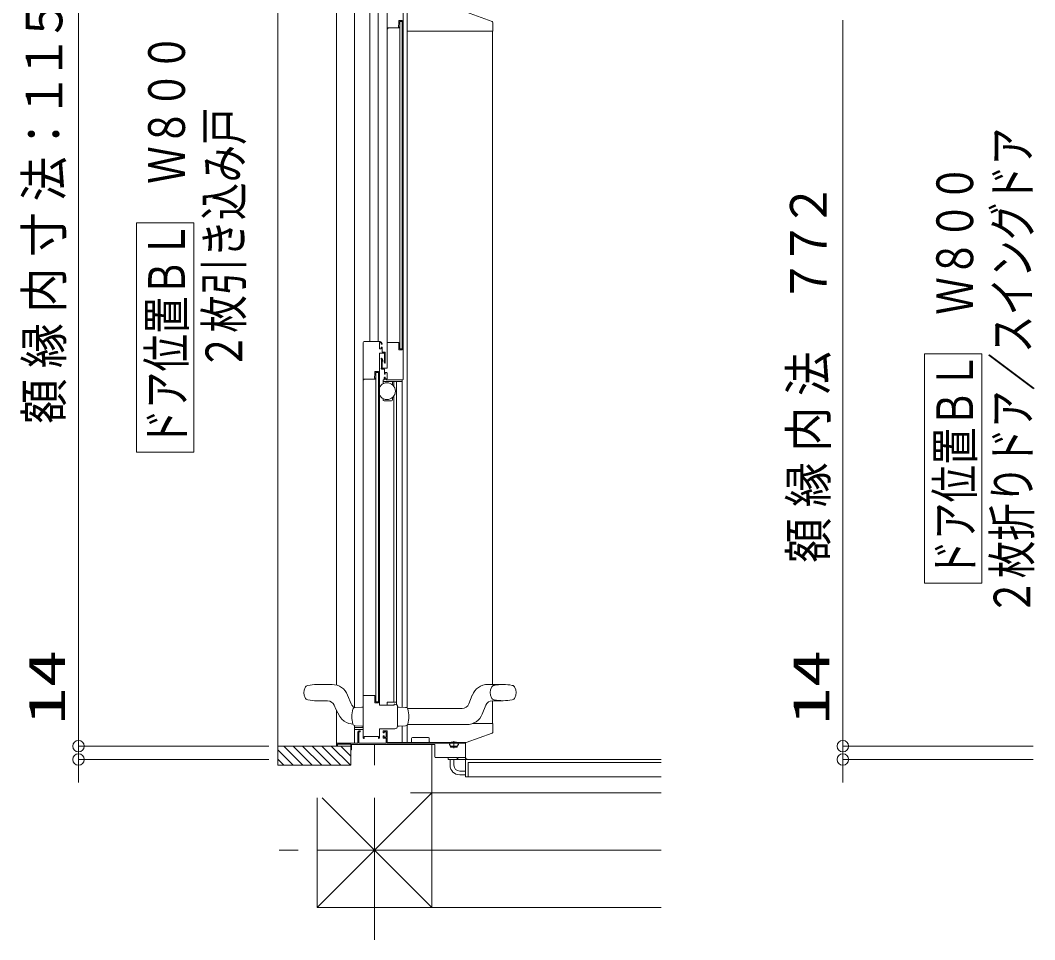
# Model space of a CAD drawing. Units: millimetres on the paper. Extents: x -305 to 305, y -152 to 152.
# Drawn here: x -235.5 to -182.4, y -1.6 to 46.5 of the extents above; entities that cross this region are included whole.
import ezdxf
from ezdxf.enums import TextEntityAlignment as Align

# ---------------------------------------------------------------- set-up
doc = ezdxf.new("R2010")
doc.units = ezdxf.units.MM
doc.linetypes.add('LONG_CHAIN', pattern=[21, 18, -1, 1, -1])
doc.layers.add('0-0_0', color=7, linetype='Continuous', lineweight=9)
doc.layers.add('0-1_VIEW0001', color=7, linetype='Continuous', lineweight=9)
doc.styles.add('ＭＳ ゴシック', font='')
doc.styles.get('ＭＳ ゴシック').set_extended_font_data('MS Gothic')

# ---------------------------------------------------------------- blocks, each defined once
blk = doc.blocks.new('_ORIGIN')
at = {"layer": '0-0_0'}
blk.add_line((0, 0), (-1, 0), dxfattribs=at)
blk.add_circle((0, 0), 0.5, dxfattribs=at)

msp = doc.modelspace()

# ---------------------------------------------------------------- linework, layer by layer
at = {"layer": '0-1_VIEW0001'}
for p, q in [((-222.004, 67.098), (-222.004, 7.523)), ((-218.934, 65.923), (-218.934, 11.719)), ((-217.994, 65.923), (-217.994, 10.547)), ((-216.749, 65.853), (-216.749, 29.698)), ((-232.433, 9.123), (-232.433, 65.498)), ((-217.179, 29.698), (-217.179, 65.753)), ((-216.284, 48.032), (-216.284, 28.318)), ((-215.434, 47.823), (-215.434, 27.748)), ((-215.234, 10.522), (-215.234, 46.938)), ((-212.133, 46.932), (-210.783, 46.45)), ((-215.689, 46.25), (-215.689, 46.178)), ((-215.672, 46.294), (-215.688, 46.256)), ((-215.669, 46.493), (-215.669, 46.313)), ((-215.499, 46.503), (-215.659, 46.503)), ((-215.614, 46.453), (-215.489, 46.453)), ((-215.614, 46.453), (-215.614, 29.318)), ((-215.489, 29.278), (-215.489, 46.493)), ((-210.749, 46.403), (-210.749, 45.938)), ((-192.433, 9.123), (-192.433, 46.523)), ((-216.259, 46.073), (-216.269, 46.073)), ((-216.249, 46.103), (-216.249, 46.083)), ((-215.672, 46.113), (-216.239, 46.113)), ((-215.664, 46.153), (-215.659, 46.153)), ((-215.651, 46.135), (-215.66, 46.12)), ((-215.649, 46.143), (-215.649, 46.142)), ((-215.234, 45.938), (-215.206, 45.938)), ((-215.206, 45.938), (-212.462, 45.938)), ((-212.461, 45.938), (-210.749, 45.938)), ((-210.759, 11.753), (-210.759, 45.938)), ((-226.403, 35.911), (-229.403, 35.911)), ((-229.403, 23.911), (-229.403, 35.911)), ((-226.403, 23.911), (-226.403, 35.911)), ((-217.534, 8.963), (-217.534, 29.648)), ((-217.484, 29.698), (-216.644, 29.698)), ((-216.922, 29.698), (-216.941, 29.698)), ((-216.684, 29.323), (-216.584, 29.323)), ((-216.659, 29.323), (-216.599, 29.323)), ((-216.584, 29.568), (-216.584, 29.598)), ((-216.549, 29.558), (-216.574, 29.558)), ((-216.554, 29.558), (-216.574, 29.558)), ((-216.544, 29.598), (-216.544, 29.568)), ((-215.673, 29.658), (-216.284, 29.658)), ((-215.684, 29.658), (-215.709, 29.658)), ((-215.669, 29.658), (-215.673, 29.658)), ((-215.669, 29.278), (-215.669, 29.658)), ((-215.499, 29.268), (-215.659, 29.268)), ((-215.489, 29.318), (-215.614, 29.318)), ((-216.684, 10.688), (-216.684, 29.093)), ((-216.589, 28.808), (-216.589, 28.793)), ((-216.57, 28.823), (-216.574, 28.823)), ((-216.574, 28.774), (-216.574, 28.323)), ((-216.444, 28.64), (-216.444, 28.713)), ((-185.16, 29.061), (-188.16, 29.061)), ((-188.16, 17.061), (-188.16, 29.061)), ((-185.16, 17.061), (-185.16, 29.061)), ((-216.589, 28.303), (-216.589, 28.283)), ((-216.564, 28.258), (-216.439, 28.258)), ((-216.534, 28.318), (-216.534, 28.658)), ((-216.299, 28.303), (-216.519, 28.303)), ((-216.412, 28.581), (-216.442, 28.633)), ((-216.424, 28.243), (-216.424, 27.998)), ((-217.509, 27.698), (-217.534, 27.698)), ((-217.499, 27.728), (-217.499, 27.708)), ((-216.923, 27.738), (-217.489, 27.738)), ((-216.939, 27.875), (-216.939, 27.803)), ((-216.923, 27.919), (-216.938, 27.881)), ((-216.914, 27.778), (-216.909, 27.778)), ((-216.901, 27.76), (-216.91, 27.745)), ((-216.899, 27.768), (-216.899, 27.767)), ((-216.864, 28.078), (-216.739, 28.078)), ((-216.864, 28.078), (-216.864, 10.843)), ((-216.739, 28.128), (-216.739, 10.793)), ((-216.494, 27.628), (-216.494, 27.668)), ((-216.494, 27.628), (-216.494, 27.49)), ((-216.469, 27.693), (-216.459, 27.693)), ((-216.469, 27.603), (-215.485, 27.603)), ((-216.434, 27.823), (-216.434, 27.718)), ((-216.424, 27.828), (-216.424, 27.798)), ((-216.414, 27.988), (-216.394, 27.988)), ((-216.394, 27.838), (-216.414, 27.838)), ((-216.384, 27.998), (-216.384, 28.058)), ((-216.384, 27.798), (-216.384, 27.828)), ((-216.369, 28.073), (-216.309, 28.073)), ((-216.309, 27.748), (-216.334, 27.748)), ((-216.324, 27.698), (-215.484, 27.698)), ((-216.284, 28.048), (-216.284, 27.773)), ((-216.004, 27.435), (-216.004, 27.603)), ((-215.499, 27.603), (-215.499, 27.698)), ((-215.485, 27.603), (-215.485, 10.564)), ((-215.929, 27.355), (-215.929, 27.598)), ((-215.789, 27.598), (-215.789, 10.818)), ((-216.494, 26.717), (-216.494, 26.653)), ((-216.444, 26.603), (-216.054, 26.603)), ((-216.004, 26.653), (-216.004, 26.771)), ((-215.929, 10.823), (-215.929, 26.851)), ((-226.403, 23.911), (-229.403, 23.911)), ((-185.16, 17.061), (-188.16, 17.061)), ((-219.959, 11.748), (-219.16, 11.748)), ((-210.209, 11.753), (-211.008, 11.753)), ((-218.346, 11.195), (-218.164, 10.735)), ((-216.923, 11.183), (-217.534, 11.183)), ((-216.919, 11.183), (-216.923, 11.183)), ((-216.919, 10.803), (-216.919, 11.183)), ((-212.004, 10.74), (-211.822, 11.2)), ((-219.398, 10.898), (-219.959, 10.898)), ((-219.049, 10.661), (-218.969, 10.458)), ((-216.739, 10.793), (-216.909, 10.793)), ((-216.864, 10.843), (-216.739, 10.843)), ((-215.924, 10.673), (-216.669, 10.673)), ((-216.282, 10.798), (-216.282, 10.673)), ((-215.804, 10.823), (-216.259, 10.823)), ((-215.909, 10.708), (-215.909, 10.688)), ((-215.884, 10.723), (-215.894, 10.723)), ((-215.782, 10.798), (-215.782, 10.683)), ((-211.301, 10.206), (-211.119, 10.666)), ((-210.209, 10.903), (-210.77, 10.903)), ((-210.759, 9.708), (-210.759, 10.903)), ((-218.754, 10.074), (-218.969, 10.458)), ((-218.936, 8.523), (-218.936, 10.4)), ((-218.07, 10.463), (-218.07, 10.464)), ((-217.609, 10.573), (-217.956, 10.555)), ((-217.534, 10.573), (-217.609, 10.573)), ((-215.734, 9.573), (-215.734, 10.574)), ((-215.659, 10.573), (-215.734, 10.573)), ((-215.312, 10.555), (-215.659, 10.573)), ((-215.218, 10.503), (-212.353, 10.503)), ((-232.432, 9.123), (-232.432, 9.723)), ((-218.754, 10.074), (-218.644, 9.933)), ((-218.644, 9.933), (-218.535, 9.839)), ((-218.535, 9.839), (-218.41, 9.764)), ((-218.41, 9.764), (-218.286, 9.715)), ((-218.286, 9.715), (-218.155, 9.685)), ((-218.155, 9.685), (-218.068, 9.678)), ((-217.994, 9.599), (-217.994, 8.673)), ((-217.984, 9.596), (-217.984, 9.408)), ((-217.956, 9.591), (-217.609, 9.573)), ((-217.609, 9.573), (-217.534, 9.573)), ((-215.734, 9.575), (-215.734, 9.573)), ((-215.734, 9.573), (-215.659, 9.573)), ((-215.659, 9.573), (-215.312, 9.591)), ((-215.485, 9.582), (-215.485, 8.696)), ((-215.234, 8.696), (-215.234, 9.625)), ((-215.212, 9.653), (-212.115, 9.653)), ((-215.199, 9.683), (-215.198, 9.682)), ((-211.809, 9.708), (-210.749, 9.708)), ((-210.749, 9.243), (-210.749, 9.708)), ((-192.432, 9.123), (-192.432, 9.723)), ((-217.534, 9.493), (-217.984, 9.493)), ((-217.969, 9.393), (-217.534, 9.393)), ((-217.759, 9.248), (-217.759, 8.673)), ((-216.689, 9.393), (-216.689, 9.393)), ((-212.149, 8.708), (-210.783, 9.196)), ((-222.849, 8.523), (-232.433, 8.523)), ((-232.432, 7.823), (-232.432, 8.523)), ((-222.004, 8.523), (-218.184, 8.523)), ((-221.694, 8.523), (-220.694, 7.523)), ((-221.199, 8.523), (-220.199, 7.523)), ((-220.704, 8.523), (-219.704, 7.523)), ((-220.204, 8.523), (-219.204, 7.523)), ((-219.704, 8.523), (-218.704, 7.523)), ((-219.204, 8.523), (-218.204, 7.523)), ((-218.899, 8.523), (-218.919, 8.523)), ((-218.184, 8.623), (-218.884, 8.623)), ((-218.884, 8.623), (-218.884, 8.523)), ((-218.704, 8.523), (-218.184, 8.003)), ((-218.184, 7.523), (-218.184, 8.623)), ((-218.184, 8.338), (-218.184, 8.608)), ((-216.334, 8.948), (-216.484, 8.948)), ((-216.284, 8.708), (-212.149, 8.708)), ((-215.009, 8.696), (-215.009, 8.924)), ((-214.959, 8.973), (-214.122, 8.973)), ((-214.073, 8.758), (-214.073, 8.923)), ((-213.934, 8.618), (-213.934, 0.073)), ((-213.084, 8.673), (-213.084, 8.693)), ((-212.959, 8.523), (-213.019, 8.602)), ((-213.002, 8.658), (-213.002, 8.639)), ((-212.959, 8.523), (-212.609, 8.523)), ((-212.959, 8.473), (-212.959, 8.523)), ((-212.784, 8.793), (-212.784, 8.425)), ((-212.609, 8.523), (-212.55, 8.602)), ((-212.609, 8.473), (-212.609, 8.523)), ((-212.567, 8.658), (-212.567, 8.639)), ((-212.484, 8.711), (-212.484, 8.698)), ((-212.484, 8.673), (-212.484, 8.693)), ((-212.184, 8.708), (-212.184, 7.848)), ((-212.184, 7.973), (-212.184, 8.708)), ((-212.184, 8.708), (-212.184, 7.973)), ((-182.473, 8.523), (-192.433, 8.523)), ((-192.432, 7.823), (-192.432, 8.523)), ((-222.004, 8.339), (-221.189, 7.523)), ((-212.609, 8.473), (-212.959, 8.473)), ((-222.473, 7.823), (-232.432, 7.823)), ((-222.004, 7.844), (-221.684, 7.523)), ((-222.004, 7.523), (-218.184, 7.523)), ((-212.624, 7.923), (-213.734, 7.923)), ((-213.084, 7.923), (-213.084, 7.823)), ((-212.209, 7.823), (-213.084, 7.823)), ((-212.984, 7.523), (-212.984, 7.823)), ((-212.784, 7.523), (-212.784, 7.823)), ((-212.584, 7.923), (-212.584, 7.848)), ((-212.234, 7.923), (-212.584, 7.923)), ((-212.184, 7.798), (-212.184, 6.923)), ((-212.159, 7.823), (-201.934, 7.823)), ((-201.934, 7.823), (-212.034, 7.823)), ((-212.034, 7.673), (-201.934, 7.673)), ((-212.034, 7.673), (-212.034, 6.923)), ((-182.473, 7.823), (-192.432, 7.823)), ((-232.432, 7.223), (-232.432, 6.623)), ((-212.484, 7.223), (-212.184, 7.223)), ((-212.484, 7.023), (-212.184, 7.023)), ((-212.184, 6.923), (-201.934, 6.923)), ((-192.432, 7.223), (-192.432, 6.623)), ((-213.934, 6.073), (-219.934, 0.073)), ((-201.934, 6.073), (-215.059, 6.073)), ((-219.934, 5.823), (-219.934, 0.073)), ((-213.934, 0.072), (-219.685, 5.823)), ((-201.934, 0.073), (-219.934, 0.073))]:
    msp.add_line(p, q, dxfattribs=at)
at = {"layer": '0-1_VIEW0001', "linetype": 'LONG_CHAIN'}
for p, q in [((-216.934, 8.618), (-216.934, 7.523)), ((-216.934, 5.823), (-216.934, -1.606)), ((-201.934, 3.073), (-221.933, 3.073))]:
    msp.add_line(p, q, dxfattribs=at)
at = {"layer": '0-1_VIEW0001'}
for points in [[(-210.749, 46.163), (-210.749, 46.162), (-210.75, 46.161), (-210.75, 46.159)], [(-217.534, 29.648), (-217.519, 29.684), (-217.484, 29.698)], [(-216.634, 29.648), (-216.684, 29.648), (-216.684, 29.323)], [(-216.644, 29.698), (-216.573, 29.669), (-216.544, 29.598)], [(-216.584, 29.598), (-216.599, 29.634), (-216.634, 29.648)], [(-216.574, 29.558), (-216.581, 29.561), (-216.584, 29.568)], [(-216.584, 29.323), (-216.584, 29.408), (-216.544, 29.408), (-216.544, 29.138), (-216.384, 29.138), (-216.384, 28.588)], [(-216.544, 29.568), (-216.547, 29.561), (-216.554, 29.558)], [(-215.659, 29.268), (-215.666, 29.271), (-215.669, 29.278)], [(-215.489, 29.278), (-215.492, 29.271), (-215.499, 29.268)], [(-216.424, 28.733), (-216.424, 29.093), (-216.684, 29.093)], [(-216.574, 28.823), (-216.585, 28.819), (-216.589, 28.808)], [(-216.589, 28.793), (-216.587, 28.787), (-216.582, 28.783), (-216.576, 28.78), (-216.574, 28.774)], [(-216.557, 28.816), (-216.563, 28.821), (-216.57, 28.823)], [(-216.524, 28.681), (-216.524, 28.758), (-216.557, 28.816)], [(-216.534, 28.658), (-216.533, 28.664), (-216.529, 28.669), (-216.525, 28.674), (-216.524, 28.681)], [(-216.444, 28.713), (-216.441, 28.72), (-216.434, 28.723), (-216.427, 28.726), (-216.424, 28.733)], [(-216.582, 28.313), (-216.587, 28.309), (-216.589, 28.303)], [(-216.589, 28.283), (-216.582, 28.265), (-216.564, 28.258)], [(-216.574, 28.323), (-216.576, 28.316), (-216.582, 28.313)], [(-216.519, 28.303), (-216.53, 28.308), (-216.534, 28.318)], [(-216.442, 28.633), (-216.444, 28.636), (-216.444, 28.64)], [(-216.439, 28.258), (-216.428, 28.254), (-216.424, 28.243)], [(-216.384, 28.588), (-216.395, 28.574), (-216.412, 28.581)], [(-216.284, 28.318), (-216.288, 28.308), (-216.299, 28.303)], [(-217.499, 27.708), (-217.502, 27.701), (-217.509, 27.698)], [(-217.489, 27.738), (-217.496, 27.735), (-217.499, 27.728)], [(-216.938, 27.881), (-216.939, 27.878), (-216.939, 27.875)], [(-216.939, 27.803), (-216.932, 27.785), (-216.914, 27.778)], [(-216.919, 27.938), (-216.92, 27.928), (-216.923, 27.919)], [(-216.91, 27.745), (-216.915, 27.74), (-216.923, 27.738)], [(-216.739, 28.128), (-216.919, 28.128), (-216.919, 27.938)], [(-216.909, 27.778), (-216.902, 27.775), (-216.899, 27.768)], [(-216.899, 27.767), (-216.9, 27.763), (-216.901, 27.76)], [(-216.424, 27.998), (-216.421, 27.991), (-216.414, 27.988)], [(-216.414, 27.838), (-216.421, 27.835), (-216.424, 27.828)], [(-216.424, 27.798), (-216.395, 27.727), (-216.324, 27.698)], [(-216.394, 27.988), (-216.387, 27.991), (-216.384, 27.998)], [(-216.384, 27.828), (-216.387, 27.835), (-216.394, 27.838)], [(-216.384, 28.058), (-216.38, 28.069), (-216.369, 28.073)], [(-216.334, 27.748), (-216.369, 27.763), (-216.384, 27.798)], [(-216.309, 28.073), (-216.291, 28.066), (-216.284, 28.048)], [(-216.284, 27.773), (-216.291, 27.755), (-216.309, 27.748)], [(-215.484, 27.698), (-215.449, 27.713), (-215.434, 27.748)], [(-222.473, 8.523), (-232.432, 8.523), (-232.432, 13.774)], [(-182.473, 8.523), (-192.432, 8.523), (-192.432, 13.774)], [(-216.909, 10.793), (-216.916, 10.796), (-216.919, 10.803)], [(-216.669, 10.673), (-216.68, 10.678), (-216.684, 10.688)], [(-215.909, 10.688), (-215.913, 10.678), (-215.924, 10.673)], [(-215.894, 10.723), (-215.905, 10.719), (-215.909, 10.708)], [(-215.884, 9.423), (-215.778, 9.467), (-215.734, 9.573)], [(-218.936, 8.673), (-217.809, 8.673), (-217.809, 9.248)], [(-217.809, 9.248), (-217.787, 9.301), (-217.734, 9.323)], [(-217.734, 9.273), (-217.752, 9.266), (-217.759, 9.248)], [(-217.734, 9.323), (-217.684, 9.323), (-217.684, 9.273), (-217.734, 9.273)], [(-216.684, 8.963), (-216.684, 9.423), (-215.884, 9.423)], [(-216.484, 8.948), (-216.484, 9.068), (-216.434, 9.068), (-216.434, 8.993), (-216.334, 8.993), (-216.334, 9.278), (-216.434, 9.278), (-216.434, 9.218), (-216.484, 9.218), (-216.484, 9.323), (-216.284, 9.323), (-216.284, 8.673), (-212.184, 8.673)], [(-213.784, 7.973), (-213.784, 8.618), (-218.144, 8.618), (-218.144, 8.323), (-218.184, 8.323)], [(-217.759, 8.673), (-216.334, 8.673), (-216.334, 8.948)], [(-217.534, 8.963), (-217.522, 8.935), (-217.494, 8.923), (-217.487, 8.926), (-217.484, 8.933)], [(-217.484, 8.933), (-217.484, 9.023), (-216.734, 9.023), (-216.734, 8.933)], [(-216.734, 8.933), (-216.731, 8.926), (-216.724, 8.923), (-216.696, 8.935), (-216.684, 8.963)], [(-214.073, 8.758), (-214.073, 8.756), (-214.072, 8.749), (-214.07, 8.737), (-214.064, 8.725), (-214.055, 8.716), (-214.045, 8.709), (-214.036, 8.709), (-214.032, 8.708)], [(-213.734, 7.923), (-213.769, 7.938), (-213.784, 7.973)], [(-212.184, 7.973), (-212.199, 7.938), (-212.234, 7.923)], [(-212.584, 7.848), (-212.624, 7.848), (-212.624, 7.923)]]:
    msp.add_lwpolyline(points, dxfattribs=at)
msp.add_circle((-216.289, 27.103), 0.438, dxfattribs=at)
for centre, radius, start, end in [((-215.674, 46.25), 0.015, 158.1986, 180), ((-215.719, 46.313), 0.05, 338.1986, 0), ((-215.659, 46.493), 0.01, 90, 180), ((-215.499, 46.493), 0.01, 0, 90), ((-210.799, 46.403), 0.05, 0, 70.3462), ((-216.269, 46.088), 0.015, 180, 270), ((-216.259, 46.083), 0.01, 270, 0), ((-216.239, 46.103), 0.01, 90, 180), ((-215.664, 46.178), 0.025, 180, 270), ((-215.672, 46.128), 0.015, 270, 329.0362), ((-215.659, 46.143), 0.01, 0, 90), ((-215.664, 46.142), 0.015, 329.0362, 0), ((-216.469, 27.668), 0.025, 90, 180), ((-216.469, 27.628), 0.025, 180, 270), ((-216.459, 27.718), 0.025, 270, 0), ((-216.444, 26.653), 0.05, 180, 270), ((-216.054, 26.653), 0.05, 270, 0), ((-220.393, 11.505), 0.2, 101.3412, 154.66), ((-219.959, 9.341), 2.408, 90, 101.3412), ((-219.16, 10.873), 0.875, 21.6036, 90), ((-211.008, 10.878), 0.875, 90, 158.3964), ((-210.643, 11.51), 0.2, 101.3412, 154.66), ((-210.209, 9.345), 2.408, 78.6588, 101.3412), ((-209.775, 11.51), 0.2, 25.34, 78.6588), ((-220.009, 11.323), 0.625, 154.66, 205.34), ((-210.259, 11.328), 0.625, 154.66, 205.34), ((-210.159, 11.328), 0.625, 334.66, 25.34), ((-220.393, 11.141), 0.2, 205.34, 258.6588), ((-219.959, 13.306), 2.408, 258.6588, 270), ((-219.398, 10.523), 0.375, 21.6036, 90), ((-217.815, 10.873), 0.375, 201.6036, 240.896), ((-216.257, 10.798), 0.025, 90, 180), ((-216.257, 10.798), 0.025, 90, 180), ((-215.884, 10.573), 0.15, 359.548, 90), ((-215.807, 10.798), 0.025, 0, 90), ((-215.807, 10.798), 0.025, 0, 90), ((-212.353, 10.878), 0.375, 270, 338.3964), ((-210.77, 10.528), 0.375, 90, 158.3964), ((-210.643, 11.146), 0.2, 205.34, 258.6588), ((-210.209, 13.31), 2.408, 258.6588, 281.3412), ((-209.775, 11.146), 0.2, 281.3412, 334.66), ((-216.704, 10.073), 1.421, 164.0189, 195.983), ((-217.95, 10.43), 0.125, 93.001, 164.0572), ((-215.318, 10.43), 0.125, 15.9462, 86.9989), ((-215.318, 10.43), 0.125, 15.9462, 86.9989), ((-216.565, 10.073), 1.421, 344.0189, 15.983), ((-212.115, 10.528), 0.875, 270, 338.3964), ((-217.95, 9.716), 0.125, 195.9462, 266.9989), ((-215.318, 9.716), 0.125, 273.001, 344.0572), ((-215.318, 9.716), 0.125, 273.001, 344.0572), ((-217.969, 9.408), 0.015, 180, 270), ((-210.799, 9.243), 0.05, 289.6538, 0), ((-214.959, 8.923), 0.05, 90, 180), ((-214.123, 8.923), 0.05, 0, 90), ((-213.059, 8.693), 0.025, 102.424, 180), ((-212.784, 7.445), 1.303, 77.576, 102.424), ((-213.007, 8.611), 0.015, 109.4712, 217.1609), ((-213.017, 8.658), 0.015, 0, 90), ((-213.017, 8.639), 0.015, 289.4712, 0), ((-212.552, 8.658), 0.015, 90, 180), ((-212.552, 8.639), 0.015, 180, 250.5288), ((-212.562, 8.611), 0.015, 322.8392, 70.5288), ((-212.509, 8.693), 0.025, 0, 77.576), ((-212.034, 7.973), 0.15, 180, 270), ((-212.484, 7.523), 0.5, 180, 270), ((-212.484, 7.523), 0.3, 180, 270), ((-212.209, 7.848), 0.025, 270, 0), ((-212.159, 7.798), 0.025, 90, 180)]:
    msp.add_arc(centre, radius, start, end, dxfattribs=at)

# ---------------------------------------------------------------- block references
at = {"layer": '0-1_VIEW0001', "xscale": 0.6, "yscale": 0.6}
for p, rotation in [((-232.433, 8.523), 270), ((-232.432, 8.523), 270), ((-192.433, 8.523), 270), ((-192.432, 8.523), 270), ((-232.432, 7.823), 90), ((-192.432, 7.823), 90)]:
    msp.add_blockref('_ORIGIN', p, dxfattribs=dict(at, rotation=rotation))

# ---------------------------------------------------------------- texts
at = {"layer": '0-1_VIEW0001', "style": 'ＭＳ ゴシック'}
for s, width, p in [('５', 0.9, (-232.699, 45.366)), ('１', 0.9, (-232.699, 43.378)), ('ドア位置ＢＬ\u3000Ｗ８００', 0.75, (-226.284, 24.197)), ('１', 0.9, (-232.699, 41.39)), ('２枚引き込み戸', 0.75, (-223.286, 28.197)), ('法：', 0.9, (-232.699, 37.028)), ('２枚折りドア／スイングドア', 0.75, (-182.043, 15.346)), ('ドア位置ＢＬ\u3000Ｗ８００', 0.75, (-185.04, 17.346)), ('２', 0.9, (-192.699, 35.657)), ('寸', 0.9, (-232.699, 34.12)), ('７', 0.9, (-192.699, 33.669)), ('７', 0.9, (-192.699, 31.681)), ('内', 0.9, (-232.699, 31.212)), ('縁', 0.9, (-232.699, 28.304)), ('法', 0.9, (-192.699, 26.841)), ('額', 0.9, (-232.699, 25.396)), ('内', 0.9, (-192.699, 23.933)), ('縁', 0.9, (-192.699, 21.025)), ('額', 0.9, (-192.699, 18.117)), ('14', 1.5, (-232.562, 9.639)), ('14', 1.5, (-192.562, 9.639))]:
    msp.add_text(s, height=1.921, rotation=90, dxfattribs=dict(at, width=width)).set_placement(p, align=Align.BOTTOM_LEFT)

doc.saveas('drawing.dxf')
